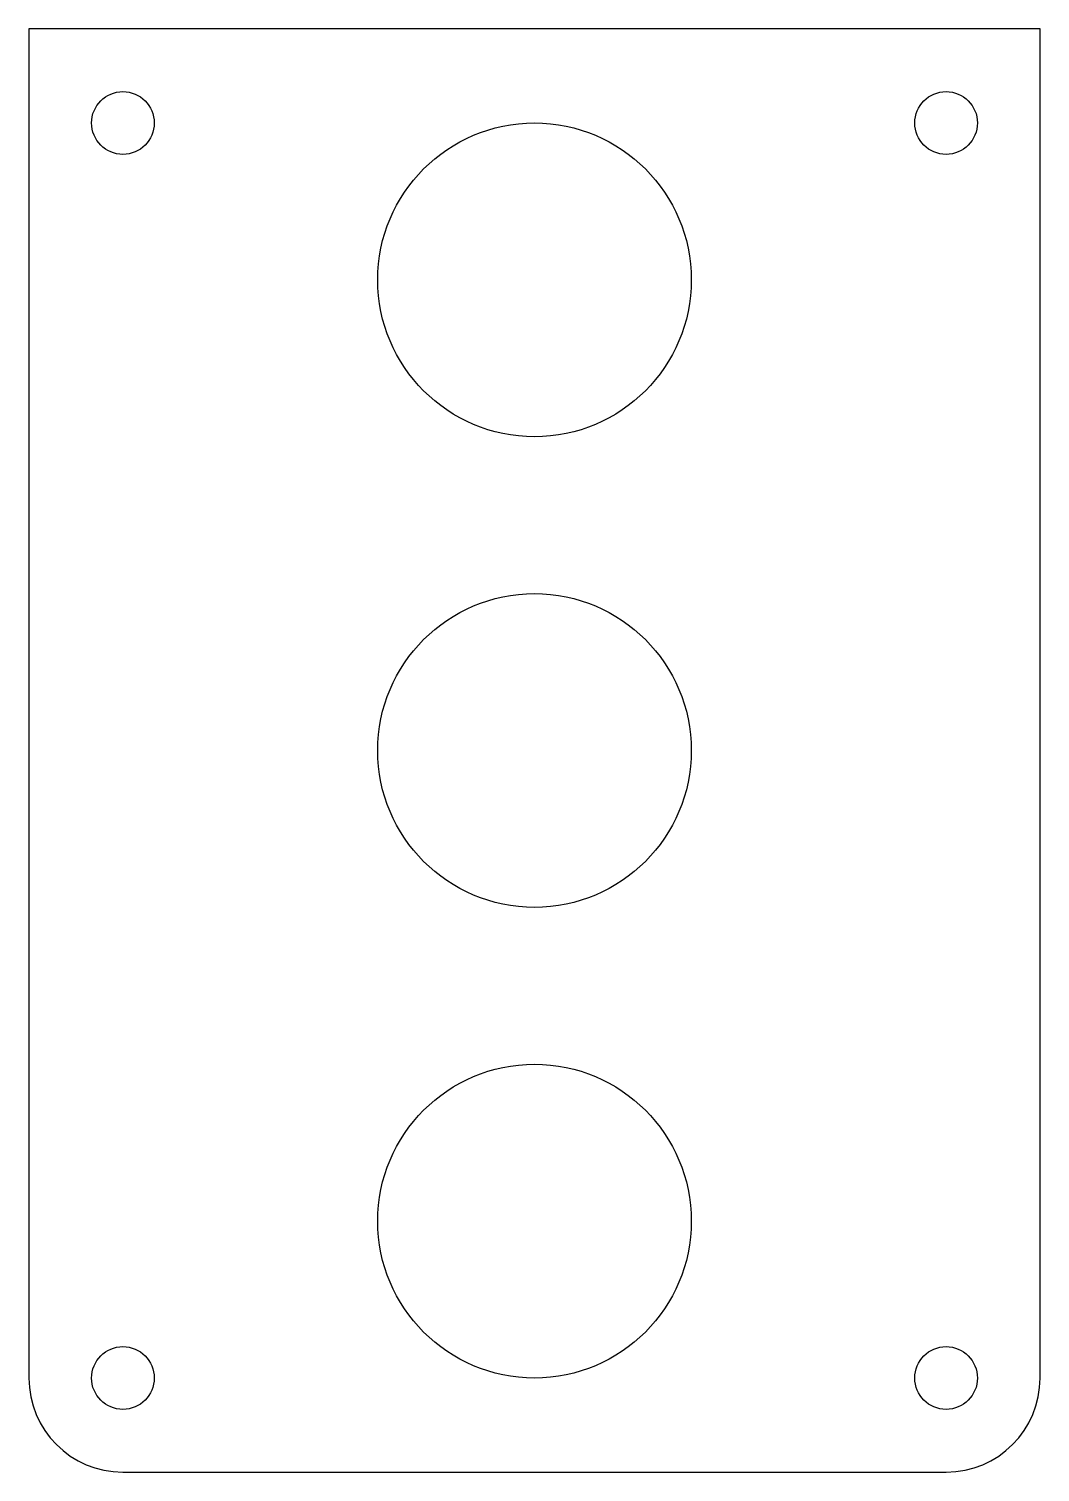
# Model space of a CAD drawing. Header units: millimetres. Extents: x -25.8 to 25.8, y -36.8 to 36.8.
import ezdxf

# ---------------------------------------------------------------- set-up
doc = ezdxf.new("R2010")
doc.units = ezdxf.units.MM
doc.layers.get('0').update_dxf_attribs({"linetype": 'CONTINUOUS'})

msp = doc.modelspace()

# ---------------------------------------------------------------- linework, layer by layer
for p, q in [((25.8, 36.8), (-25.8, 36.8)), ((-25.8, 36.8), (-25.8, -32)), ((25.8, -32), (25.8, 36.8)), ((-21, -36.8), (21, -36.8))]:
    msp.add_line(p, q)
for centre, radius in [((-21, 32), 1.6), ((21, 32), 1.6), ((0, 24), 8), ((0, 0), 8), ((0, -24), 8), ((-21, -32), 1.6), ((21, -32), 1.6)]:
    msp.add_circle(centre, radius)
for centre, start, end in [((-21, -32), 180, 270), ((21, -32), 270, 360)]:
    msp.add_arc(centre, 4.8, start, end)

doc.saveas('drawing.dxf')
